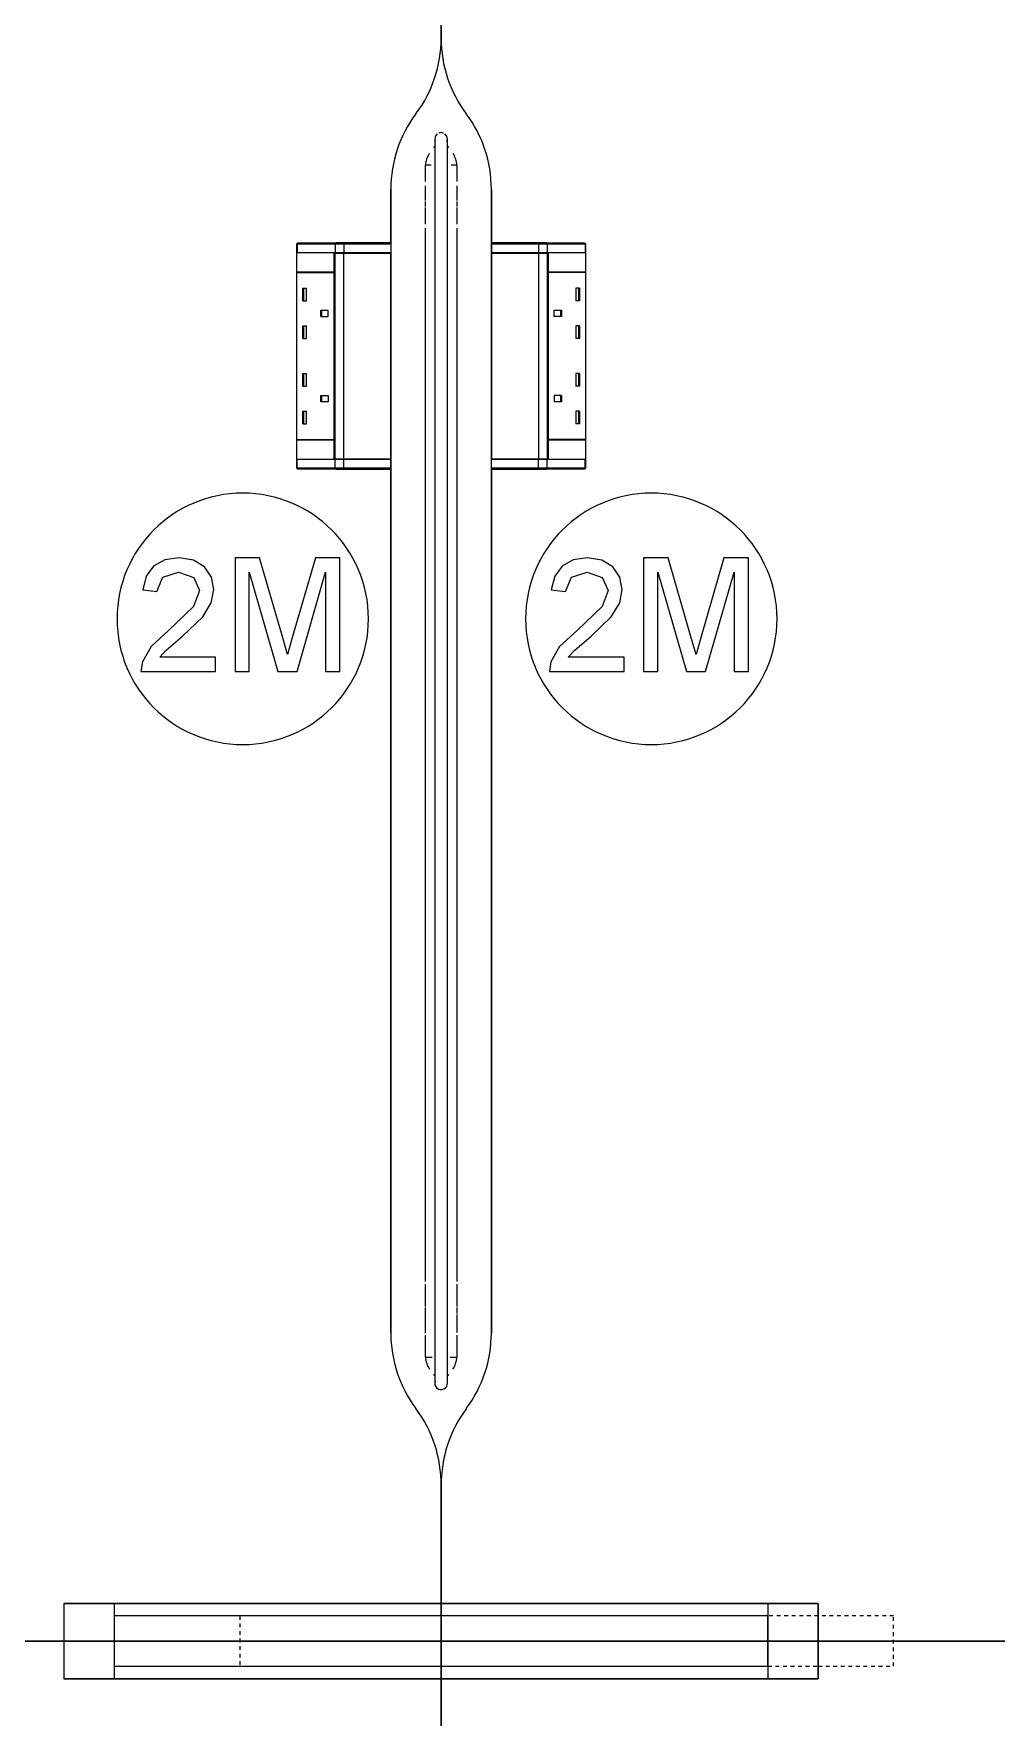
# Model space of a CAD drawing. Header units: millimetres. Extents: x 155927 to 295199, y -4084 to 97293.
# Drawn here: x 200927 to 201692, y 31365 to 32705 of the extents above; entities that cross this region are included whole.
import ezdxf

# ---------------------------------------------------------------- set-up
doc = ezdxf.new("R2010")
doc.units = ezdxf.units.MM
doc.header["$MEASUREMENT"] = 0
doc.linetypes.add('Dash', pattern=[6, 3, -3])
doc.layers.add('I-FURN', color=8, linetype='CONTINUOUS', lineweight=9)
doc.layers.add('I-FURN-HDLN', color=8, linetype='Dash', lineweight=9)

msp = doc.modelspace()

# ---------------------------------------------------------------- linework, layer by layer
at = {"layer": 'I-FURN'}
for p, q in [((201250.8, 32826.1), (201250.8, 32701.1)), ((201250.8, 32701.1), (201250.8, 32826.1)), ((201250.8, 32701.1), (201250.8, 32826.1)), ((201250.8, 32826.1), (201250.8, 32701.1)), ((201245.8, 32621.1), (201245.8, 32621.1)), ((201245.8, 32621.1), (201245.8, 32620.9)), ((201245.8, 32620.9), (201245.8, 32620.6)), ((201245.8, 32620.6), (201245.8, 32620.2)), ((201245.8, 32620.2), (201245.8, 32619.7)), ((201245.8, 32619.7), (201245.8, 32619.1)), ((201245.8, 32619.1), (201245.8, 32618.4)), ((201245.8, 32618.4), (201245.8, 32617.5)), ((201245.8, 32617.5), (201245.8, 32616.6)), ((201245.8, 32616.6), (201245.8, 32615.5)), ((201245.8, 32615.5), (201245.8, 32614.4)), ((201245.8, 32614.4), (201245.8, 32613.1)), ((201245.8, 32613.1), (201245.8, 32611.8)), ((201255.8, 32620.9), (201255.8, 32621.1)), ((201255.8, 32621.1), (201255.8, 32621.1)), ((201255.8, 32621.1), (201255.8, 32621.1)), ((201255.8, 32620.5), (201255.8, 32620.9)), ((201255.8, 32620.1), (201255.8, 32620.5)), ((201255.8, 32619.6), (201255.8, 32620.1)), ((201255.8, 32618.9), (201255.8, 32619.6)), ((201255.8, 32618.2), (201255.8, 32618.9)), ((201255.8, 32617.3), (201255.8, 32618.2)), ((201255.8, 32616.3), (201255.8, 32617.3)), ((201255.8, 32615.2), (201255.8, 32616.3)), ((201255.8, 32614.1), (201255.8, 32615.2)), ((201255.8, 32612.8), (201255.8, 32614.1)), ((201255.8, 32611.4), (201255.8, 32612.8)), ((201242.9, 32600.2), (201238.3, 32600.2)), ((201238.3, 32596.8), (201238.3, 32600.2)), ((201245.8, 32611.8), (201245.8, 32610.3)), ((201245.8, 32610.3), (201245.8, 32608.8)), ((201245.8, 32608.8), (201245.8, 32607.1)), ((201245.8, 32607.1), (201245.8, 32605.4)), ((201245.8, 32605.4), (201245.8, 32603.5)), ((201245.8, 32603.5), (201245.8, 32601.6)), ((201245.8, 32601.6), (201245.8, 32599.6)), ((201245.8, 32599.6), (201245.8, 32597.6)), ((201255.8, 32609.9), (201255.8, 32611.4)), ((201255.8, 32608.3), (201255.8, 32609.9)), ((201255.8, 32606.7), (201255.8, 32608.3)), ((201255.8, 32604.9), (201255.8, 32606.7)), ((201255.8, 32603), (201255.8, 32604.9)), ((201255.8, 32601.1), (201255.8, 32603)), ((201255.8, 32599.1), (201255.8, 32601.1)), ((201255.8, 32597), (201255.8, 32599.1)), ((201263.3, 32600.2), (201258.8, 32600.2)), ((201263.3, 32600.2), (201263.3, 32596.8)), ((201238.3, 32595.5), (201238.3, 32596.4)), ((201238.3, 32587.2), (201238.3, 32595.2)), ((201245.8, 32597.6), (201245.8, 32595.4)), ((201245.8, 32595.4), (201245.8, 32593.2)), ((201245.8, 32593.2), (201245.8, 32590.9)), ((201245.8, 32590.9), (201245.8, 32588.5)), ((201245.8, 32588.5), (201245.8, 32586.1)), ((201245.8, 32586.1), (201245.8, 32583.7)), ((201255.8, 32594.8), (201255.8, 32597)), ((201255.8, 32592.6), (201255.8, 32594.8)), ((201255.8, 32590.3), (201255.8, 32592.6)), ((201255.8, 32587.9), (201255.8, 32590.3)), ((201255.8, 32585.5), (201255.8, 32587.9)), ((201263.3, 32595.2), (201263.3, 32587.2)), ((201263.4, 32596.4), (201263.4, 32595.5)), ((201210.8, 32537.4), (201210.8, 32581.1)), ((201210.8, 32581.1), (201210.8, 32537.4)), ((201238.3, 32572.1), (201238.3, 32583.7)), ((201245.8, 32583.7), (201245.8, 32581.1)), ((201245.8, 32581.1), (201245.8, 32578.6)), ((201245.8, 32578.6), (201245.8, 32575.9)), ((201245.8, 32575.9), (201245.8, 32573.3)), ((201245.8, 32573.3), (201245.8, 32570.6)), ((201255.8, 32583), (201255.8, 32585.5)), ((201255.8, 32580.4), (201255.8, 32583)), ((201255.8, 32577.8), (201255.8, 32580.4)), ((201255.8, 32575.2), (201255.8, 32577.8)), ((201255.8, 32572.5), (201255.8, 32575.2)), ((201255.8, 32569.8), (201255.8, 32572.5)), ((201263.3, 32583.7), (201263.3, 32572.1)), ((201290.8, 32581.1), (201290.8, 32537.4)), ((201290.8, 32537.4), (201290.8, 32581.1)), ((201238.3, 32567.3), (201238.3, 32571.4)), ((201238.3, 32553.2), (201238.3, 32566.4)), ((201245.8, 32570.6), (201245.8, 32567.8)), ((201245.8, 32567.8), (201245.8, 32565.1)), ((201245.8, 32565.1), (201245.8, 32562.3)), ((201245.8, 32562.3), (201245.8, 32559.5)), ((201245.8, 32559.5), (201245.8, 32556.7)), ((201255.8, 32567.1), (201255.8, 32569.8)), ((201255.8, 32564.3), (201255.8, 32567.1)), ((201255.8, 32561.5), (201255.8, 32564.3)), ((201255.8, 32558.7), (201255.8, 32561.5)), ((201263.3, 32566.4), (201263.3, 32553.2)), ((201263.4, 32571.4), (201263.4, 32567.3)), ((201238.3, 31712.1), (201238.3, 32550.2)), ((201245.8, 32556.7), (201245.8, 32553.8)), ((201245.8, 32553.8), (201245.8, 32551)), ((201245.8, 32551), (201245.8, 32550.2)), ((201245.8, 32550.2), (201245.8, 31712.1)), ((201255.8, 32555.9), (201255.8, 32558.7)), ((201255.8, 32553.1), (201255.8, 32555.9)), ((201255.8, 32550.2), (201255.8, 32553.1)), ((201255.8, 31712.1), (201255.8, 32550.2)), ((201263.4, 32550.2), (201263.4, 31712.1)), ((201136, 32530.4), (201136, 32537.4)), ((201136.2, 32537.4), (201136, 32537.4)), ((201136, 32530.4), (201136, 32537.4)), ((201136, 32530.4), (201136, 32537.4)), ((201166.5, 32537.4), (201136.2, 32537.4)), ((201136.2, 32537.4), (201136.2, 32530.4)), ((201136.4, 32538.2), (201136.3, 32538.2)), ((201137, 32538.4), (201167.3, 32538.4)), ((201137, 32538.4), (201167.3, 32538.4)), ((201173.4, 32537.4), (201166.5, 32537.4)), ((201166.5, 32537.4), (201166.5, 32530.4)), ((201205.8, 32538.4), (201167.3, 32538.4)), ((201167.3, 32538.4), (201172.8, 32538.4)), ((201172.8, 32538.4), (201209.8, 32538.4)), ((201210.8, 32537.4), (201173.4, 32537.4)), ((201173.4, 32537.4), (201173.4, 32530.4)), ((201205.8, 32537.4), (201205.8, 32538.4)), ((201209.8, 32538.4), (201205.8, 32538.4)), ((201209.8, 32538.4), (201209.8, 32538.4)), ((201210.8, 32537.4), (201210.8, 32530.4)), ((201210.8, 32537.4), (201210.8, 32530.4)), ((201290.8, 32530.4), (201290.8, 32537.4)), ((201328.3, 32537.4), (201290.8, 32537.4)), ((201290.8, 32537.4), (201290.8, 32530.4)), ((201295.8, 32538.4), (201291.8, 32538.4)), ((201291.8, 32538.4), (201328.9, 32538.4)), ((201295.8, 32538.4), (201295.8, 32537.4)), ((201334.4, 32538.4), (201295.8, 32538.4)), ((201335.2, 32537.4), (201328.3, 32537.4)), ((201328.3, 32537.4), (201328.3, 32530.4)), ((201328.9, 32538.4), (201334.4, 32538.4)), ((201334.4, 32538.4), (201364.7, 32538.4)), ((201334.4, 32538.4), (201364.7, 32538.4)), ((201365.5, 32537.4), (201335.2, 32537.4)), ((201335.2, 32537.4), (201335.2, 32530.4)), ((201365.3, 32538.2), (201365.3, 32538.2)), ((201365.7, 32537.4), (201365.5, 32537.4)), ((201365.5, 32537.4), (201365.5, 32530.4)), ((201365.7, 32537.4), (201365.7, 32530.4)), ((201365.7, 32537.4), (201365.7, 32530.4)), ((201365.7, 32530.4), (201365.7, 32537.4)), ((201135.8, 32530.4), (201135.8, 32515.4)), ((201165.6, 32530.4), (201135.8, 32530.4)), ((201136.2, 32530.4), (201136, 32530.4)), ((201136, 32366.4), (201136, 32530.3)), ((201166.5, 32530.4), (201136.2, 32530.4)), ((201165.6, 32515.4), (201165.6, 32530.4)), ((201165.6, 32530.4), (201168.1, 32530.4)), ((201165.8, 32530.3), (201165.8, 32515.4)), ((201166.5, 32530.3), (201165.8, 32530.3)), ((201173.4, 32530.4), (201166.5, 32530.4)), ((201166.5, 32530.3), (201173.4, 32530.3)), ((201166.5, 32366.4), (201166.5, 32530.3)), ((201210.8, 32530.4), (201173.4, 32530.4)), ((201173.4, 32530.3), (201210.8, 32530.3)), ((201173.4, 32366.4), (201173.4, 32530.3)), ((201210.8, 32530.3), (201210.8, 32366.4)), ((201210.8, 32366.4), (201210.8, 32530.3)), ((201328.3, 32530.4), (201290.8, 32530.4)), ((201290.8, 32366.4), (201290.8, 32530.3)), ((201290.8, 32530.3), (201290.8, 32366.4)), ((201290.8, 32530.3), (201328.3, 32530.3)), ((201335.2, 32530.4), (201328.3, 32530.4)), ((201328.3, 32530.3), (201328.3, 32366.4)), ((201328.3, 32530.3), (201335.2, 32530.3)), ((201365.5, 32530.4), (201335.2, 32530.4)), ((201335.2, 32530.3), (201335.2, 32366.4)), ((201335.8, 32530.3), (201335.2, 32530.3)), ((201335.8, 32515.4), (201335.8, 32530.3)), ((201336, 32530.4), (201336, 32515.4)), ((201365.9, 32530.4), (201336, 32530.4)), ((201365.7, 32530.4), (201365.5, 32530.4)), ((201365.7, 32530.3), (201365.7, 32366.4)), ((201365.9, 32515.4), (201365.9, 32530.4)), ((201135.8, 32515.4), (201165.6, 32515.4)), ((201135.8, 32514.9), (201135.8, 32381.9)), ((201135.8, 32514.9), (201165.6, 32514.9)), ((201136.2, 32515.4), (201136.2, 32514.9)), ((201165.6, 32381.9), (201165.6, 32514.9)), ((201165.8, 32514.9), (201165.8, 32381.9)), ((201335.8, 32381.9), (201335.8, 32514.9)), ((201336, 32515.4), (201365.9, 32515.4)), ((201336, 32514.9), (201336, 32381.9)), ((201365.9, 32514.9), (201336, 32514.9)), ((201365.5, 32514.9), (201365.5, 32515.4)), ((201365.9, 32381.9), (201365.9, 32514.9)), ((201140.8, 32502.3), (201143.7, 32502.3)), ((201140.8, 32492.3), (201140.8, 32502.3)), ((201140.8, 32492.3), (201143.7, 32492.3)), ((201141.6, 32492.3), (201141.6, 32502.3)), ((201143.7, 32492.3), (201143.7, 32502.3)), ((201360.8, 32502.3), (201358, 32502.3)), ((201358, 32502.3), (201358, 32492.3)), ((201360.8, 32492.3), (201358, 32492.3)), ((201360.1, 32502.3), (201360.1, 32492.3)), ((201360.8, 32502.3), (201360.8, 32492.3)), ((201155.2, 32484.8), (201160.9, 32484.8)), ((201155.2, 32479.8), (201155.2, 32484.8)), ((201155.2, 32479.8), (201160.9, 32479.8)), ((201155.9, 32479.8), (201155.9, 32484.8)), ((201160.9, 32479.8), (201160.9, 32484.8)), ((201340.8, 32479.8), (201340.8, 32484.8)), ((201340.8, 32484.8), (201346.5, 32484.8)), ((201346.5, 32479.8), (201340.8, 32479.8)), ((201345.8, 32484.8), (201345.8, 32479.8)), ((201346.5, 32484.8), (201346.5, 32479.8)), ((201140.8, 32472.3), (201143.7, 32472.3)), ((201140.8, 32462.3), (201140.8, 32472.3)), ((201141.6, 32462.3), (201141.6, 32472.3)), ((201143.7, 32462.3), (201143.7, 32472.3)), ((201360.8, 32472.3), (201358, 32472.3)), ((201358, 32472.3), (201358, 32462.3)), ((201360.1, 32472.3), (201360.1, 32462.3)), ((201360.8, 32472.3), (201360.8, 32462.3)), ((201140.8, 32462.3), (201143.7, 32462.3)), ((201360.8, 32462.3), (201358, 32462.3)), ((201140.8, 32434.5), (201143.7, 32434.5)), ((201140.8, 32424.5), (201140.8, 32434.5)), ((201141.6, 32424.5), (201141.6, 32434.5)), ((201143.7, 32424.5), (201143.7, 32434.5)), ((201360.8, 32434.5), (201358, 32434.5)), ((201358, 32434.5), (201358, 32424.5)), ((201360.1, 32434.5), (201360.1, 32424.5)), ((201360.8, 32434.5), (201360.8, 32424.5)), ((201140.8, 32424.5), (201143.7, 32424.5)), ((201155.2, 32417), (201160.9, 32417)), ((201155.2, 32412), (201155.2, 32417)), ((201160.9, 32412), (201155.2, 32412)), ((201155.9, 32412), (201155.9, 32417)), ((201160.9, 32417), (201160.9, 32412)), ((201346.5, 32417), (201340.8, 32417)), ((201340.8, 32417), (201340.8, 32412)), ((201346.5, 32412), (201340.8, 32412)), ((201345.8, 32417), (201345.8, 32412)), ((201346.5, 32417), (201346.5, 32412)), ((201360.8, 32424.5), (201358, 32424.5)), ((201140.8, 32404.5), (201143.7, 32404.5)), ((201140.8, 32394.5), (201140.8, 32404.5)), ((201141.6, 32394.5), (201141.6, 32404.5)), ((201143.7, 32394.5), (201143.7, 32404.5)), ((201360.8, 32404.5), (201358, 32404.5)), ((201358, 32404.5), (201358, 32394.5)), ((201360.1, 32404.5), (201360.1, 32394.5)), ((201360.8, 32404.5), (201360.8, 32394.5)), ((201140.8, 32394.5), (201143.7, 32394.5)), ((201360.8, 32394.5), (201358, 32394.5)), ((201135.8, 32381.9), (201165.6, 32381.9)), ((201165.6, 32381.4), (201135.8, 32381.4)), ((201135.8, 32381.4), (201135.8, 32366.4)), ((201136.2, 32381.9), (201136.2, 32381.4)), ((201165.6, 32366.4), (201165.6, 32381.4)), ((201165.8, 32381.4), (201165.8, 32366.4)), ((201335.8, 32366.4), (201335.8, 32381.4)), ((201365.9, 32381.9), (201336, 32381.9)), ((201336, 32381.4), (201336, 32366.4)), ((201365.9, 32381.4), (201336, 32381.4)), ((201365.5, 32381.4), (201365.5, 32381.9)), ((201365.9, 32366.4), (201365.9, 32381.4)), ((201135.8, 32366.4), (201165.6, 32366.4)), ((201136, 32359.3), (201136, 32366.3)), ((201136, 32359.3), (201136, 32366.3)), ((201136, 32366.3), (201136, 32359.3)), ((201136, 32366.3), (201136.2, 32366.3)), ((201136, 32359.3), (201136.2, 32359.3)), ((201136.2, 32359.3), (201136.2, 32366.3)), ((201136.2, 32366.3), (201166.5, 32366.3)), ((201136.2, 32359.3), (201166.5, 32359.3)), ((201136.3, 32358.6), (201136.4, 32358.6)), ((201167.3, 32358.3), (201137, 32358.3)), ((201167.3, 32358.3), (201137, 32358.3)), ((201165.8, 32366.4), (201166.5, 32366.4)), ((201173.4, 32366.4), (201166.5, 32366.4)), ((201166.5, 32359.3), (201166.5, 32366.3)), ((201166.5, 32366.3), (201173.4, 32366.3)), ((201166.5, 32359.3), (201173.4, 32359.3)), ((201167.3, 32358.3), (201205.8, 32358.3)), ((201172.8, 32358.3), (201167.3, 32358.3)), ((201209.8, 32358.3), (201172.8, 32358.3)), ((201210.8, 32366.4), (201173.4, 32366.4)), ((201173.4, 32359.3), (201173.4, 32366.3)), ((201173.4, 32366.3), (201210.8, 32366.3)), ((201173.4, 32359.3), (201210.8, 32359.3)), ((201205.8, 32358.3), (201205.8, 32359.3)), ((201205.8, 32358.3), (201209.8, 32358.3)), ((201210.8, 32366.3), (201210.8, 32359.3)), ((201210.8, 32359.3), (201210.8, 32366.3)), ((201210.8, 31671.1), (201210.8, 32359.3)), ((201210.8, 32359.3), (201210.8, 31671.1)), ((201328.3, 32366.4), (201290.8, 32366.4)), ((201290.8, 32359.3), (201290.8, 32366.3)), ((201290.8, 32359.3), (201290.8, 32366.3)), ((201290.8, 32366.3), (201328.3, 32366.3)), ((201290.8, 32359.3), (201290.8, 31671.1)), ((201290.8, 31671.1), (201290.8, 32359.3)), ((201290.8, 32359.3), (201328.3, 32359.3)), ((201291.8, 32358.3), (201291.8, 32358.3)), ((201328.9, 32358.3), (201291.8, 32358.3)), ((201291.8, 32358.3), (201295.8, 32358.3)), ((201295.8, 32359.3), (201295.8, 32358.3)), ((201295.8, 32358.3), (201334.4, 32358.3)), ((201335.2, 32366.4), (201328.3, 32366.4)), ((201328.3, 32359.3), (201328.3, 32366.3)), ((201328.3, 32366.3), (201335.2, 32366.3)), ((201328.3, 32359.3), (201335.2, 32359.3)), ((201334.4, 32358.3), (201328.9, 32358.3)), ((201336, 32366.4), (201333.6, 32366.4)), ((201364.7, 32358.3), (201334.4, 32358.3)), ((201364.7, 32358.3), (201334.4, 32358.3)), ((201335.2, 32366.4), (201335.8, 32366.4)), ((201335.2, 32359.3), (201335.2, 32366.3)), ((201335.2, 32366.3), (201365.5, 32366.3)), ((201335.2, 32359.3), (201365.5, 32359.3)), ((201336, 32366.4), (201365.9, 32366.4)), ((201365.3, 32358.5), (201365.3, 32358.6)), ((201365.5, 32359.3), (201365.5, 32366.3)), ((201365.5, 32366.3), (201365.7, 32366.3)), ((201365.5, 32359.3), (201365.7, 32359.3)), ((201365.7, 32366.3), (201365.7, 32359.3)), ((201365.7, 32366.3), (201365.7, 32359.3)), ((201365.7, 32366.3), (201365.7, 32359.3)), ((201022.1, 32281.3), (201016.2, 32273.3)), ((201030.9, 32286.2), (201022.1, 32281.3)), ((201042.3, 32287.8), (201030.9, 32286.2)), ((201053.7, 32286), (201042.3, 32287.8)), ((201062.5, 32280.6), (201053.7, 32286)), ((201068.1, 32272.5), (201062.5, 32280.6)), ((201106.3, 32287.8), (201086.9, 32287.8)), ((201086.9, 32287.8), (201086.9, 32197.4)), ((201124.8, 32224.1), (201106.3, 32287.8)), ((201150.8, 32287.8), (201132.6, 32225.2)), ((201170.2, 32287.8), (201150.8, 32287.8)), ((201170.2, 32197.4), (201170.2, 32287.8)), ((201347.1, 32281.3), (201341.2, 32273.3)), ((201355.9, 32286.2), (201347.1, 32281.3)), ((201367.3, 32287.8), (201355.9, 32286.2)), ((201378.7, 32286), (201367.3, 32287.8)), ((201387.5, 32280.6), (201378.7, 32286)), ((201393.1, 32272.5), (201387.5, 32280.6)), ((201431.3, 32287.8), (201411.9, 32287.8)), ((201411.9, 32287.8), (201411.9, 32197.4)), ((201449.8, 32224.1), (201431.3, 32287.8)), ((201475.8, 32287.8), (201457.6, 32225.2)), ((201495.2, 32287.8), (201475.8, 32287.8)), ((201495.2, 32197.4), (201495.2, 32287.8)), ((201016.2, 32273.3), (201013.4, 32262.4)), ((201024.7, 32261), (201029.5, 32272.4)), ((201029.5, 32272.4), (201042, 32276.5)), ((201042, 32276.5), (201054, 32272.3)), ((201054, 32272.3), (201058.6, 32261.9)), ((201069.9, 32262.6), (201068.1, 32272.5)), ((201098.2, 32197.4), (201098.2, 32276.5)), ((201098.2, 32276.5), (201120.9, 32197.4)), ((201136.2, 32197.4), (201158.9, 32276.5)), ((201158.9, 32276.5), (201158.9, 32197.4)), ((201341.2, 32273.3), (201338.4, 32262.4)), ((201349.7, 32261), (201354.5, 32272.4)), ((201354.5, 32272.4), (201367, 32276.5)), ((201367, 32276.5), (201379, 32272.3)), ((201379, 32272.3), (201383.6, 32261.9)), ((201394.9, 32262.6), (201393.1, 32272.5)), ((201423.2, 32197.4), (201423.2, 32276.5)), ((201423.2, 32276.5), (201445.9, 32197.4)), ((201461.2, 32197.4), (201483.9, 32276.5)), ((201483.9, 32276.5), (201483.9, 32197.4)), ((201013.4, 32262.4), (201024.7, 32261)), ((201058.6, 32261.9), (201053.8, 32249.1)), ((201061.2, 32240.8), (201067.9, 32251.9)), ((201067.9, 32251.9), (201069.9, 32262.6)), ((201338.4, 32262.4), (201349.7, 32261)), ((201383.6, 32261.9), (201378.8, 32249.1)), ((201386.2, 32240.8), (201392.9, 32251.9)), ((201392.9, 32251.9), (201394.9, 32262.6)), ((201053.8, 32249.1), (201034.2, 32230.3)), ((201045.1, 32225.4), (201061.2, 32240.8)), ((201378.8, 32249.1), (201359.2, 32230.3)), ((201370.1, 32225.4), (201386.2, 32240.8)), ((201034.2, 32230.3), (201020.1, 32217.2)), ((201032.1, 32214.5), (201045.1, 32225.4)), ((201128.6, 32210.8), (201124.8, 32224.1)), ((201132.6, 32225.2), (201128.6, 32210.8)), ((201359.2, 32230.3), (201345.1, 32217.2)), ((201357.1, 32214.5), (201370.1, 32225.4)), ((201453.6, 32210.8), (201449.8, 32224.1)), ((201457.6, 32225.2), (201453.6, 32210.8)), ((201020.1, 32217.2), (201013.2, 32205.2)), ((201027, 32208.7), (201032.1, 32214.5)), ((201345.1, 32217.2), (201338.2, 32205.2)), ((201352, 32208.7), (201357.1, 32214.5)), ((201013.2, 32205.2), (201012, 32197.4)), ((201012, 32197.4), (201071.3, 32197.4)), ((201071.3, 32208.7), (201027, 32208.7)), ((201071.3, 32197.4), (201071.3, 32208.7)), ((201086.9, 32197.4), (201098.2, 32197.4)), ((201120.9, 32197.4), (201136.2, 32197.4)), ((201158.9, 32197.4), (201170.2, 32197.4)), ((201338.2, 32205.2), (201337, 32197.4)), ((201337, 32197.4), (201396.3, 32197.4)), ((201396.3, 32208.7), (201352, 32208.7)), ((201396.3, 32197.4), (201396.3, 32208.7)), ((201411.9, 32197.4), (201423.2, 32197.4)), ((201445.9, 32197.4), (201461.2, 32197.4)), ((201483.9, 32197.4), (201495.2, 32197.4)), ((201238.3, 31692.3), (201238.3, 31710)), ((201245.8, 31712.1), (201245.8, 31708.8)), ((201245.8, 31708.8), (201245.8, 31705.6)), ((201245.8, 31705.6), (201245.8, 31702.4)), ((201245.8, 31702.4), (201245.8, 31699.2)), ((201255.8, 31711.2), (201255.8, 31712.1)), ((201255.8, 31707.9), (201255.8, 31711.2)), ((201255.8, 31704.7), (201255.8, 31707.9)), ((201255.8, 31701.5), (201255.8, 31704.7)), ((201263.3, 31710), (201263.3, 31692.3)), ((201238.3, 31686.7), (201238.3, 31691.6)), ((201245.8, 31699.2), (201245.8, 31696)), ((201245.8, 31696), (201245.8, 31692.8)), ((201245.8, 31692.8), (201245.8, 31689.7)), ((201245.8, 31689.7), (201245.8, 31686.6)), ((201255.8, 31698.3), (201255.8, 31701.5)), ((201255.8, 31695.1), (201255.8, 31698.3)), ((201255.8, 31692), (201255.8, 31695.1)), ((201255.8, 31688.9), (201255.8, 31692)), ((201255.8, 31685.8), (201255.8, 31688.9)), ((201263.4, 31691.6), (201263.4, 31686.7)), ((201238.3, 31671), (201238.3, 31686.8)), ((201245.8, 31686.6), (201245.8, 31683.6)), ((201245.8, 31683.6), (201245.8, 31680.5)), ((201245.8, 31680.5), (201245.8, 31677.6)), ((201245.8, 31677.6), (201245.8, 31674.7)), ((201255.8, 31682.7), (201255.8, 31685.8)), ((201255.8, 31679.7), (201255.8, 31682.7)), ((201255.8, 31676.8), (201255.8, 31679.7)), ((201255.8, 31673.9), (201255.8, 31676.8)), ((201263.3, 31685.8), (201263.3, 31671.5)), ((201238.3, 31652.1), (201238.3, 31669.6)), ((201245.8, 31674.7), (201245.8, 31671.9)), ((201245.8, 31671.9), (201245.8, 31669.1)), ((201245.8, 31669.1), (201245.8, 31666.4)), ((201245.8, 31666.4), (201245.8, 31663.7)), ((201245.8, 31663.7), (201245.8, 31661.2)), ((201255.8, 31671.1), (201255.8, 31673.9)), ((201255.8, 31668.3), (201255.8, 31671.1)), ((201255.8, 31665.7), (201255.8, 31668.3)), ((201255.8, 31663), (201255.8, 31665.7)), ((201255.8, 31660.5), (201255.8, 31663)), ((201263.3, 31669.6), (201263.3, 31652.1)), ((201238.3, 31656.6), (201238.3, 31657.7)), ((201238.3, 31652.1), (201243.6, 31652.1)), ((201245.8, 31661.2), (201245.8, 31658.7)), ((201245.8, 31658.7), (201245.8, 31656.3)), ((201245.8, 31656.3), (201245.8, 31654)), ((201245.8, 31654), (201245.8, 31651.8)), ((201245.8, 31651.8), (201245.8, 31649.7)), ((201245.8, 31649.7), (201245.8, 31647.7)), ((201255.8, 31658.1), (201255.8, 31660.5)), ((201255.8, 31655.7), (201255.8, 31658.1)), ((201255.8, 31653.4), (201255.8, 31655.7)), ((201255.8, 31651.2), (201255.8, 31653.4)), ((201255.8, 31649.1), (201255.8, 31651.2)), ((201255.8, 31647.2), (201255.8, 31649.1)), ((201258.1, 31652.1), (201263.3, 31652.1)), ((201263.4, 31657.7), (201263.4, 31656.6)), ((201245.8, 31647.7), (201245.8, 31645.8)), ((201245.8, 31645.8), (201245.8, 31644)), ((201245.8, 31644), (201245.8, 31642.3)), ((201245.8, 31642.3), (201245.8, 31640.7)), ((201245.8, 31640.7), (201245.8, 31639.2)), ((201245.8, 31639.2), (201245.8, 31637.9)), ((201245.8, 31637.9), (201245.8, 31636.6)), ((201245.8, 31636.6), (201245.8, 31635.5)), ((201245.8, 31635.5), (201245.8, 31634.5)), ((201255.8, 31645.3), (201255.8, 31647.2)), ((201255.8, 31643.5), (201255.8, 31645.3)), ((201255.8, 31641.8), (201255.8, 31643.5)), ((201255.8, 31640.3), (201255.8, 31641.8)), ((201255.8, 31638.9), (201255.8, 31640.3)), ((201255.8, 31637.5), (201255.8, 31638.9)), ((201255.8, 31636.3), (201255.8, 31637.5)), ((201255.8, 31635.3), (201255.8, 31636.3)), ((201255.8, 31634.3), (201255.8, 31635.3)), ((201245.8, 31634.5), (201245.8, 31633.7)), ((201245.8, 31633.7), (201245.8, 31632.9)), ((201245.8, 31632.9), (201245.8, 31632.3)), ((201245.8, 31632.3), (201245.8, 31631.8)), ((201245.8, 31631.8), (201245.8, 31631.5)), ((201245.8, 31631.5), (201245.8, 31631.2)), ((201245.8, 31631.2), (201245.8, 31631.1)), ((201245.8, 31631.1), (201245.8, 31631.1)), ((201255.8, 31633.5), (201255.8, 31634.3)), ((201255.8, 31632.8), (201255.8, 31633.5)), ((201255.8, 31632.2), (201255.8, 31632.8)), ((201255.8, 31631.7), (201255.8, 31632.2)), ((201255.8, 31631.4), (201255.8, 31631.7)), ((201255.8, 31631.2), (201255.8, 31631.4)), ((201255.8, 31631.1), (201255.8, 31631.2)), ((201250.8, 31550), (201250.8, 31426.1)), ((201250.8, 31426.1), (201250.8, 31550)), ((201250.8, 31426.1), (201250.8, 31550)), ((201250.8, 31550), (201250.8, 31426.1)), ((200990.8, 31456.1), (200950.8, 31456.1)), ((200950.8, 31456.1), (201550.8, 31456.1)), ((200950.8, 31456.1), (200950.8, 31396.1)), ((200950.8, 31456.1), (200950.8, 31396.1)), ((201510.8, 31456.1), (200990.8, 31456.1)), ((200990.8, 31456.1), (200990.8, 31446.1)), ((200990.8, 31456.1), (200990.8, 31396.1)), ((201550.8, 31456.1), (201510.8, 31456.1)), ((201510.8, 31456.1), (201510.8, 31396.1)), ((201510.8, 31456.1), (201510.8, 31446.1)), ((201550.8, 31396.1), (201550.8, 31456.1)), ((201550.8, 31456.1), (201550.8, 31396.1)), ((201510.8, 31446.1), (200990.8, 31446.1)), ((200990.8, 31446.1), (200990.8, 31406.1)), ((201510.8, 31406.1), (201510.8, 31446.1)), ((200450.8, 31426.1), (201250.8, 31426.1)), ((201250.8, 31426.1), (200450.8, 31426.1)), ((201250.8, 31426.1), (200450.8, 31426.1)), ((200450.8, 31426.1), (201250.8, 31426.1)), ((201250.8, 31426.1), (202050.8, 31426.1)), ((202050.8, 31426.1), (201250.8, 31426.1)), ((202050.8, 31426.1), (201250.8, 31426.1)), ((201250.8, 31426.1), (201250.8, 31301.1)), ((201250.8, 31301.1), (201250.8, 31426.1)), ((201250.8, 31426.1), (202050.8, 31426.1)), ((201250.8, 31301.1), (201250.8, 31426.1)), ((201250.8, 31426.1), (201250.8, 31301.1)), ((201550.8, 31396.1), (200950.8, 31396.1)), ((200950.8, 31396.1), (200990.8, 31396.1)), ((200990.8, 31406.1), (200990.8, 31396.1)), ((200990.8, 31406.1), (201510.8, 31406.1)), ((200990.8, 31396.1), (201510.8, 31396.1)), ((201510.8, 31406.1), (201510.8, 31396.1)), ((201510.8, 31396.1), (201550.8, 31396.1))]:
    msp.add_line(p, q, dxfattribs=at)
at = {"layer": 'I-FURN', "flags": 128}
for points in [[(201136.1, 32537.9), (201136.1, 32537.9), (201136.1, 32537.9), (201136.1, 32537.8), (201136.1, 32537.8), (201136, 32537.8), (201136, 32537.7), (201136, 32537.7), (201136, 32537.7), (201136, 32537.6), (201136, 32537.6), (201136, 32537.5), (201136, 32537.5), (201136, 32537.5), (201136, 32537.4)], [(201167.3, 32538.4), (201167.4, 32538.4), (201167.5, 32538.4), (201167.6, 32538.4), (201167.7, 32538.4), (201167.8, 32538.4), (201167.9, 32538.4), (201168, 32538.4), (201168.2, 32538.4), (201168.3, 32538.4), (201168.4, 32538.4), (201168.6, 32538.4), (201168.7, 32538.4), (201168.8, 32538.4), (201169, 32538.4), (201169.1, 32538.4), (201169.3, 32538.4), (201169.4, 32538.4), (201169.6, 32538.4), (201169.8, 32538.4), (201169.9, 32538.4), (201170.1, 32538.4), (201170.2, 32538.4), (201170.4, 32538.4), (201170.6, 32538.4), (201170.7, 32538.4), (201170.9, 32538.4), (201171, 32538.4), (201171.2, 32538.4), (201171.3, 32538.4), (201171.5, 32538.4), (201171.7, 32538.4), (201171.8, 32538.4), (201172, 32538.4), (201172.1, 32538.4), (201172.3, 32538.4), (201172.4, 32538.4), (201172.5, 32538.4), (201172.7, 32538.4), (201172.8, 32538.4)], [(201172.8, 32538.4), (201175.6, 32538.4), (201178.3, 32538.4), (201180.9, 32538.4), (201183.4, 32538.4), (201185.9, 32538.4), (201188.2, 32538.4), (201190.4, 32538.4), (201192.5, 32538.4), (201194.6, 32538.4), (201196.5, 32538.4), (201198.2, 32538.4), (201199.9, 32538.4), (201201.5, 32538.4), (201202.9, 32538.4), (201204.2, 32538.4), (201205.4, 32538.4), (201206.4, 32538.4), (201207.3, 32538.4), (201208.1, 32538.4), (201208.8, 32538.4), (201209.3, 32538.4), (201209.6, 32538.4), (201209.8, 32538.4)], [(201209.8, 32538.4), (201209.8, 32538.4), (201209.8, 32538.4), (201209.8, 32538.4), (201209.8, 32538.4), (201209.8, 32538.4), (201209.7, 32538.4), (201209.7, 32538.4), (201209.6, 32538.4), (201209.6, 32538.4), (201209.5, 32538.4), (201209.5, 32538.4), (201209.4, 32538.4), (201209.3, 32538.4), (201209.2, 32538.4), (201209.1, 32538.4), (201209, 32538.4), (201209, 32538.4), (201208.8, 32538.4), (201208.7, 32538.4), (201208.6, 32538.4), (201208.5, 32538.4), (201208.4, 32538.4), (201208.3, 32538.4), (201208.1, 32538.4), (201208, 32538.4), (201207.9, 32538.4), (201207.7, 32538.4), (201207.6, 32538.4), (201207.4, 32538.4), (201207.3, 32538.4), (201207.1, 32538.4), (201207, 32538.4), (201206.8, 32538.4), (201206.7, 32538.4), (201206.5, 32538.4), (201206.4, 32538.4), (201206.2, 32538.4), (201206, 32538.4), (201205.9, 32538.4), (201205.8, 32538.4)], [(201210.8, 32537.4), (201210.8, 32537.5), (201210.8, 32537.5), (201210.8, 32537.6), (201210.8, 32537.6), (201210.8, 32537.6), (201210.8, 32537.7), (201210.8, 32537.7), (201210.8, 32537.8), (201210.8, 32537.8), (201210.8, 32537.8), (201210.7, 32537.9), (201210.7, 32537.9), (201210.7, 32537.9), (201210.7, 32538), (201210.7, 32538), (201210.6, 32538), (201210.6, 32538.1), (201210.6, 32538.1), (201210.6, 32538.1), (201210.5, 32538.2), (201210.5, 32538.2), (201210.5, 32538.2), (201210.4, 32538.2), (201210.4, 32538.3), (201210.4, 32538.3), (201210.3, 32538.3), (201210.3, 32538.3), (201210.3, 32538.3), (201210.2, 32538.4), (201210.2, 32538.4), (201210.2, 32538.4), (201210.1, 32538.4), (201210.1, 32538.4), (201210.1, 32538.4), (201210, 32538.4), (201210, 32538.4), (201209.9, 32538.4), (201209.9, 32538.4), (201209.9, 32538.4), (201209.8, 32538.4)], [(201291.8, 32538.4), (201291.8, 32538.4), (201291.7, 32538.4), (201291.7, 32538.4), (201291.7, 32538.4), (201291.6, 32538.4), (201291.6, 32538.4), (201291.5, 32538.4), (201291.5, 32538.4), (201291.5, 32538.4), (201291.4, 32538.4), (201291.4, 32538.3), (201291.4, 32538.3), (201291.3, 32538.3), (201291.3, 32538.3), (201291.3, 32538.3), (201291.2, 32538.2), (201291.2, 32538.2), (201291.2, 32538.2), (201291.1, 32538.2), (201291.1, 32538.1), (201291.1, 32538.1), (201291.1, 32538.1), (201291, 32538), (201291, 32538), (201291, 32538), (201291, 32537.9), (201290.9, 32537.9), (201290.9, 32537.9), (201290.9, 32537.8), (201290.9, 32537.8), (201290.9, 32537.8), (201290.9, 32537.7), (201290.9, 32537.7), (201290.8, 32537.7), (201290.8, 32537.6), (201290.8, 32537.6), (201290.8, 32537.5), (201290.8, 32537.5), (201290.8, 32537.5), (201290.8, 32537.4)], [(201295.8, 32538.4), (201295.7, 32538.4), (201295.5, 32538.4), (201295.3, 32538.4), (201295.2, 32538.4), (201295, 32538.4), (201294.9, 32538.4), (201294.7, 32538.4), (201294.6, 32538.4), (201294.4, 32538.4), (201294.3, 32538.4), (201294.1, 32538.4), (201294, 32538.4), (201293.8, 32538.4), (201293.7, 32538.4), (201293.6, 32538.4), (201293.4, 32538.4), (201293.3, 32538.4), (201293.2, 32538.4), (201293.1, 32538.4), (201293, 32538.4), (201292.8, 32538.4), (201292.7, 32538.4), (201292.6, 32538.4), (201292.5, 32538.4), (201292.5, 32538.4), (201292.4, 32538.4), (201292.3, 32538.4), (201292.2, 32538.4), (201292.2, 32538.4), (201292.1, 32538.4), (201292, 32538.4), (201292, 32538.4), (201291.9, 32538.4), (201291.9, 32538.4), (201291.9, 32538.4), (201291.9, 32538.4), (201291.8, 32538.4), (201291.8, 32538.4), (201291.8, 32538.4)], [(201291.8, 32538.4), (201291.8, 32538.4), (201291.8, 32538.4)], [(201291.8, 32538.4), (201292.1, 32538.4), (201292.5, 32538.4), (201293.1, 32538.4), (201293.8, 32538.4), (201294.6, 32538.4), (201295.5, 32538.4), (201296.6, 32538.4), (201297.8, 32538.4), (201299.1, 32538.4), (201300.6, 32538.4), (201302.2, 32538.4), (201303.9, 32538.4), (201305.7, 32538.4), (201307.6, 32538.4), (201309.7, 32538.4), (201311.8, 32538.4), (201314.1, 32538.4), (201316.4, 32538.4), (201318.9, 32538.4), (201321.5, 32538.4), (201324.1, 32538.4), (201326.8, 32538.4), (201328.9, 32538.4)], [(201328.9, 32538.4), (201329, 32538.4), (201329.1, 32538.4), (201329.3, 32538.4), (201329.4, 32538.4), (201329.6, 32538.4), (201329.7, 32538.4), (201329.9, 32538.4), (201330, 32538.4), (201330.2, 32538.4), (201330.3, 32538.4), (201330.5, 32538.4), (201330.6, 32538.4), (201330.8, 32538.4), (201331, 32538.4), (201331.1, 32538.4), (201331.3, 32538.4), (201331.4, 32538.4), (201331.6, 32538.4), (201331.7, 32538.4), (201331.9, 32538.4), (201332.1, 32538.4), (201332.2, 32538.4), (201332.4, 32538.4), (201332.5, 32538.4), (201332.7, 32538.4), (201332.8, 32538.4), (201333, 32538.4), (201333.1, 32538.4), (201333.2, 32538.4), (201333.4, 32538.4), (201333.5, 32538.4), (201333.6, 32538.4), (201333.8, 32538.4), (201333.9, 32538.4), (201334, 32538.4), (201334.1, 32538.4), (201334.2, 32538.4), (201334.3, 32538.4), (201334.4, 32538.4)], [(201365.7, 32537.4), (201365.7, 32537.5), (201365.7, 32537.5), (201365.7, 32537.6), (201365.7, 32537.6), (201365.6, 32537.6), (201365.6, 32537.7), (201365.6, 32537.7), (201365.6, 32537.8), (201365.6, 32537.8), (201365.6, 32537.8), (201365.6, 32537.9), (201365.6, 32537.9), (201365.5, 32537.9)], [(201136, 32359.3), (201136, 32359.3), (201136, 32359.2), (201136, 32359.2), (201136, 32359.2), (201136, 32359.1), (201136, 32359.1), (201136, 32359), (201136, 32359), (201136.1, 32359), (201136.1, 32358.9), (201136.1, 32358.9), (201136.1, 32358.9), (201136.1, 32358.8)], [(201172.8, 32358.3), (201172.7, 32358.3), (201172.5, 32358.3), (201172.4, 32358.3), (201172.3, 32358.3), (201172.1, 32358.3), (201172, 32358.3), (201171.8, 32358.3), (201171.7, 32358.3), (201171.5, 32358.3), (201171.3, 32358.3), (201171.2, 32358.3), (201171, 32358.3), (201170.9, 32358.3), (201170.7, 32358.3), (201170.6, 32358.3), (201170.4, 32358.3), (201170.2, 32358.3), (201170.1, 32358.3), (201169.9, 32358.3), (201169.8, 32358.3), (201169.6, 32358.3), (201169.4, 32358.3), (201169.3, 32358.3), (201169.1, 32358.3), (201169, 32358.3), (201168.8, 32358.3), (201168.7, 32358.3), (201168.6, 32358.3), (201168.4, 32358.3), (201168.3, 32358.3), (201168.2, 32358.3), (201168, 32358.3), (201167.9, 32358.3), (201167.8, 32358.3), (201167.7, 32358.3), (201167.6, 32358.3), (201167.5, 32358.3), (201167.4, 32358.3), (201167.3, 32358.3)], [(201209.8, 32358.3), (201209.6, 32358.3), (201209.1, 32358.3), (201208.6, 32358.3), (201207.9, 32358.3), (201207.1, 32358.3), (201206.1, 32358.3), (201205.1, 32358.3), (201203.9, 32358.3), (201202.5, 32358.3), (201201.1, 32358.3), (201199.5, 32358.3), (201197.8, 32358.3), (201196, 32358.3), (201194, 32358.3), (201192, 32358.3), (201189.8, 32358.3), (201187.6, 32358.3), (201185.2, 32358.3), (201182.8, 32358.3), (201180.2, 32358.3), (201177.6, 32358.3), (201174.9, 32358.3), (201172.8, 32358.3)], [(201205.8, 32358.3), (201206, 32358.3), (201206.2, 32358.3), (201206.3, 32358.3), (201206.5, 32358.3), (201206.6, 32358.3), (201206.8, 32358.3), (201206.9, 32358.3), (201207.1, 32358.3), (201207.3, 32358.3), (201207.4, 32358.3), (201207.5, 32358.3), (201207.7, 32358.3), (201207.8, 32358.3), (201208, 32358.3), (201208.1, 32358.3), (201208.2, 32358.3), (201208.4, 32358.3), (201208.5, 32358.3), (201208.6, 32358.3), (201208.7, 32358.3), (201208.8, 32358.3), (201208.9, 32358.3), (201209, 32358.3), (201209.1, 32358.3), (201209.2, 32358.3), (201209.3, 32358.3), (201209.4, 32358.3), (201209.4, 32358.3), (201209.5, 32358.3), (201209.6, 32358.3), (201209.6, 32358.3), (201209.7, 32358.3), (201209.7, 32358.3), (201209.8, 32358.3), (201209.8, 32358.3), (201209.8, 32358.3), (201209.8, 32358.3), (201209.8, 32358.3), (201209.8, 32358.3)], [(201209.8, 32358.3), (201209.9, 32358.3), (201209.9, 32358.3), (201210, 32358.3), (201210, 32358.3), (201210, 32358.3), (201210.1, 32358.3), (201210.1, 32358.4), (201210.2, 32358.4), (201210.2, 32358.4), (201210.2, 32358.4), (201210.3, 32358.4), (201210.3, 32358.4), (201210.3, 32358.5), (201210.4, 32358.5), (201210.4, 32358.5), (201210.4, 32358.5), (201210.5, 32358.5), (201210.5, 32358.6), (201210.5, 32358.6), (201210.6, 32358.6), (201210.6, 32358.7), (201210.6, 32358.7), (201210.6, 32358.7), (201210.7, 32358.7), (201210.7, 32358.8), (201210.7, 32358.8), (201210.7, 32358.8), (201210.7, 32358.9), (201210.8, 32358.9), (201210.8, 32359), (201210.8, 32359), (201210.8, 32359), (201210.8, 32359.1), (201210.8, 32359.1), (201210.8, 32359.2), (201210.8, 32359.2), (201210.8, 32359.2), (201210.8, 32359.3), (201210.8, 32359.3), (201210.8, 32359.3)], [(201209.8, 32358.3), (201209.8, 32358.3), (201209.8, 32358.3)], [(201290.8, 32359.3), (201290.8, 32359.3), (201290.8, 32359.2), (201290.8, 32359.2), (201290.8, 32359.2), (201290.8, 32359.1), (201290.9, 32359.1), (201290.9, 32359), (201290.9, 32359), (201290.9, 32359), (201290.9, 32358.9), (201290.9, 32358.9), (201290.9, 32358.9), (201291, 32358.8), (201291, 32358.8), (201291, 32358.8), (201291, 32358.7), (201291, 32358.7), (201291.1, 32358.7), (201291.1, 32358.6), (201291.1, 32358.6), (201291.2, 32358.6), (201291.2, 32358.6), (201291.2, 32358.5), (201291.2, 32358.5), (201291.3, 32358.5), (201291.3, 32358.5), (201291.4, 32358.4), (201291.4, 32358.4), (201291.4, 32358.4), (201291.5, 32358.4), (201291.5, 32358.4), (201291.5, 32358.4), (201291.6, 32358.4), (201291.6, 32358.3), (201291.7, 32358.3), (201291.7, 32358.3), (201291.7, 32358.3), (201291.8, 32358.3), (201291.8, 32358.3), (201291.8, 32358.3)], [(201328.9, 32358.3), (201326.1, 32358.3), (201323.4, 32358.3), (201320.8, 32358.3), (201318.2, 32358.3), (201315.8, 32358.3), (201313.5, 32358.3), (201311.3, 32358.3), (201309.1, 32358.3), (201307.1, 32358.3), (201305.2, 32358.3), (201303.4, 32358.3), (201301.8, 32358.3), (201300.2, 32358.3), (201298.8, 32358.3), (201297.5, 32358.3), (201296.3, 32358.3), (201295.3, 32358.3), (201294.3, 32358.3), (201293.6, 32358.3), (201292.9, 32358.3), (201292.4, 32358.3), (201292, 32358.3), (201291.8, 32358.3)], [(201291.8, 32358.3), (201291.8, 32358.3), (201291.8, 32358.3), (201291.9, 32358.3), (201291.9, 32358.3), (201291.9, 32358.3), (201291.9, 32358.3), (201292, 32358.3), (201292, 32358.3), (201292.1, 32358.3), (201292.1, 32358.3), (201292.2, 32358.3), (201292.3, 32358.3), (201292.4, 32358.3), (201292.4, 32358.3), (201292.5, 32358.3), (201292.6, 32358.3), (201292.7, 32358.3), (201292.8, 32358.3), (201292.9, 32358.3), (201293, 32358.3), (201293.2, 32358.3), (201293.3, 32358.3), (201293.4, 32358.3), (201293.5, 32358.3), (201293.7, 32358.3), (201293.8, 32358.3), (201293.9, 32358.3), (201294.1, 32358.3), (201294.2, 32358.3), (201294.4, 32358.3), (201294.5, 32358.3), (201294.7, 32358.3), (201294.8, 32358.3), (201295, 32358.3), (201295.1, 32358.3), (201295.3, 32358.3), (201295.5, 32358.3), (201295.6, 32358.3), (201295.8, 32358.3), (201295.8, 32358.3)], [(201334.4, 32358.3), (201334.3, 32358.3), (201334.2, 32358.3), (201334.1, 32358.3), (201334, 32358.3), (201333.9, 32358.3), (201333.8, 32358.3), (201333.6, 32358.3), (201333.5, 32358.3), (201333.4, 32358.3), (201333.2, 32358.3), (201333.1, 32358.3), (201333, 32358.3), (201332.8, 32358.3), (201332.7, 32358.3), (201332.5, 32358.3), (201332.4, 32358.3), (201332.2, 32358.3), (201332.1, 32358.3), (201331.9, 32358.3), (201331.7, 32358.3), (201331.6, 32358.3), (201331.4, 32358.3), (201331.3, 32358.3), (201331.1, 32358.3), (201331, 32358.3), (201330.8, 32358.3), (201330.6, 32358.3), (201330.5, 32358.3), (201330.3, 32358.3), (201330.2, 32358.3), (201330, 32358.3), (201329.9, 32358.3), (201329.7, 32358.3), (201329.6, 32358.3), (201329.4, 32358.3), (201329.3, 32358.3), (201329.1, 32358.3), (201329, 32358.3), (201328.9, 32358.3)], [(201365.5, 32358.8), (201365.6, 32358.8), (201365.6, 32358.9), (201365.6, 32358.9), (201365.6, 32359), (201365.6, 32359), (201365.6, 32359), (201365.6, 32359.1), (201365.6, 32359.1), (201365.7, 32359.2), (201365.7, 32359.2), (201365.7, 32359.2), (201365.7, 32359.3), (201365.7, 32359.3), (201365.7, 32359.3)]]:
    msp.add_lwpolyline(points, dxfattribs=at)
at = {"layer": 'I-FURN'}
for centre, radius, start, end in [((201150.8, 32701.1), 100, 323.1301, 0), ((201150.8, 32701.1), 100, 323.1301, 0), ((201350.8, 32701.1), 100, 180, 216.8699), ((201350.8, 32701.1), 100, 180, 216.8699), ((201310.8, 32581.1), 100, 143.1301, 180), ((201310.8, 32581.1), 100, 143.1301, 180), ((201190.8, 32581.1), 100, 0, 36.8699), ((201190.8, 32581.1), 100, 0, 36.8699), ((201250.8, 32621.1), 5, 67.635, 112.365), ((201250.8, 32608.3), 8.51, 125.5405, 136.5486), ((201250.8, 32621.1), 5, 127.2751, 201.8252), ((201250.8, 32621.1), 5, 338.1748, 52.7249), ((201250.8, 32608.3), 8.51, 43.4514, 54.4595), ((201261.8, 32597.9), 23.6, 150.7885, 174.3336), ((201239.9, 32597.9), 23.6, 5.6664, 29.2115), ((201093, 32239.3), 100, 0, 180), ((201418, 32239.3), 100, 0, 180), ((201093, 32239.3), 100, 180, 0), ((201418, 32239.3), 100, 180, 0), ((201310.8, 31671.1), 100, 180, 216.8699), ((201310.8, 31671.1), 100, 180, 216.8699), ((201190.8, 31671.1), 100, 323.1301, 0), ((201190.8, 31671.1), 100, 323.1301, 0), ((201261.8, 31654.4), 23.6, 185.6664, 210.8564), ((201239.9, 31654.4), 23.6, 329.1436, 354.3336), ((201250.8, 31644), 8.51, 223.4514, 234.4595), ((201250.8, 31644), 8.51, 305.5405, 316.5486), ((201250.8, 31631.1), 5, 158.1748, 6.9152), ((201150.8, 31551.1), 100, 359.3744, 36.8699), ((201150.8, 31551.1), 100, 359.3744, 36.8699), ((201350.9, 31551.1), 100, 143.1301, 180.6256), ((201350.9, 31551.1), 100, 143.1301, 180.6256)]:
    msp.add_arc(centre, radius, start, end, dxfattribs=at)
at = {"layer": 'I-FURN', "extrusion": (0, 0, -1)}
for centre, major_axis, ratio, start_param, end_param in [((201137, 32537.4), (0, 1), 0.819152, 4.712389, 6.283185), ((201167.3, 32537.4), (0, 1), 0.819152, 4.712389, 6.283185), ((201172.8, 32537.4), (0, 1), 0.56467, 0, 1.570796), ((201209.8, 32537.4), (0, 1), 0.998113, 0, 1.570796), ((201291.8, 32537.4), (0, -1), 0.998113, 1.570796, 3.141593), ((201328.9, 32537.4), (0, -1), 0.56467, 1.570796, 3.141593), ((201334.4, 32537.4), (0, -1), 0.819152, 3.141593, 4.712389), ((201364.7, 32537.4), (0, 1), 0.819152, 0, 1.570796), ((201137, 32359.3), (0, -1), 0.819152, 0, 1.570796), ((201167.3, 32359.3), (0, 1), 0.819152, 3.141593, 4.712389), ((201172.8, 32359.3), (0, 1), 0.56467, 1.570796, 3.141593), ((201209.8, 32359.3), (0, 1), 0.998113, 1.570796, 3.141593), ((201291.8, 32359.3), (0, -1), 0.998113, 0, 1.570796), ((201328.9, 32359.3), (0, -1), 0.56467, 0, 1.570796), ((201334.4, 32359.3), (0, -1), 0.819152, 4.712389, 6.283185), ((201364.7, 32359.3), (0, -1), 0.819152, 4.712389, 6.283185)]:
    msp.add_ellipse(centre, major_axis=major_axis, ratio=ratio, start_param=start_param, end_param=end_param, dxfattribs=at)
at = {"layer": 'I-FURN-HDLN'}
for p, q in [((201090.8, 31446.1), (201090.8, 31406.1)), ((201550.8, 31446.1), (201090.8, 31446.1)), ((201610.8, 31446.1), (201550.8, 31446.1)), ((201610.8, 31406.1), (201610.8, 31446.1)), ((201090.8, 31406.1), (201550.8, 31406.1)), ((201550.8, 31406.1), (201610.8, 31406.1))]:
    msp.add_line(p, q, dxfattribs=at)

doc.saveas('drawing.dxf')
